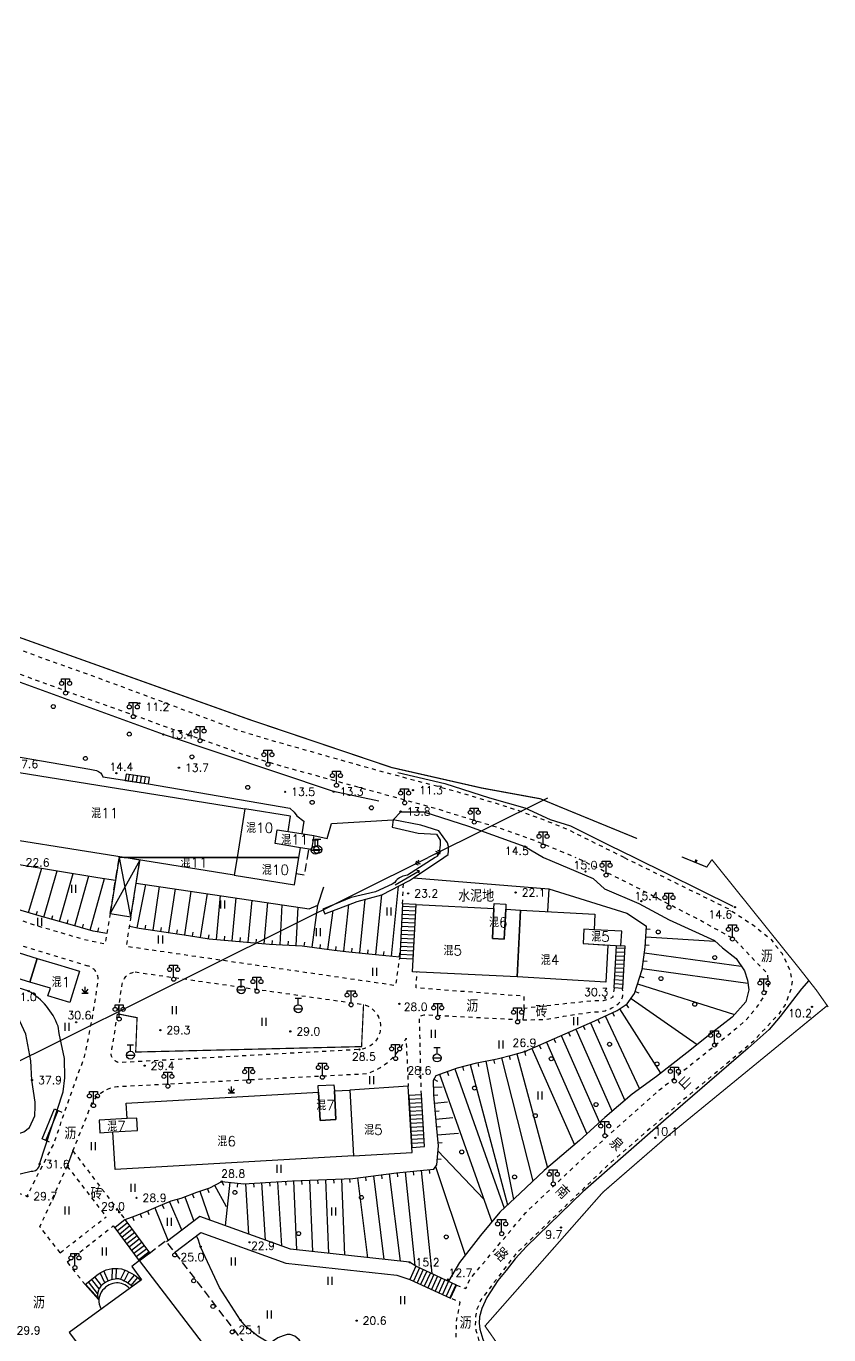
# Model space of a CAD drawing. Extents: x 115374 to 116875, y 149866 to 152432.
# Drawn here: x 116617.7 to 116818.2, y 150880.7 to 151207.8 of the extents above; entities that cross this region are included whole.
import ezdxf
from ezdxf.enums import TextEntityAlignment as Align

# ---------------------------------------------------------------- set-up
doc = ezdxf.new("R2010")
doc.units = 0
doc.header["$MEASUREMENT"] = 0
doc.header["$PDMODE"] = 32
doc.header["$PDSIZE"] = 0.3
for name, pattern in [('X3', [5, 4, -1]), ('X5', [3, 2, -1]), ('X6', [2, 1, -1])]:
    doc.linetypes.add(name, pattern=pattern)
doc.layers.get('0').update_dxf_attribs({"linetype": 'CONTINUOUS'})
for name, color, linetype in [('BOUND', 7, 'CONTINUOUS'), ('DLDW', 14, 'CONTINUOUS'), ('DLSS', 5, 'CONTINUOUS'), ('DMTZ', 5, 'CONTINUOUS'), ('GCD', 1, 'CONTINUOUS'), ('GXYZ', 2, 'CONTINUOUS'), ('JMD', 6, 'CONTINUOUS'), ('SXSS', 5, 'CONTINUOUS'), ('YZH', 2, 'CONTINUOUS'), ('ZBTZ', 5, 'CONTINUOUS')]:
    doc.layers.add(name, color=color, linetype=linetype)
doc.styles.add('HZ', font='rs.shx', dxfattribs={"bigfont": 'hztxt.shx'})
doc.linetypes.add('X17', pattern='A,9.4,[169,symbolx.shx,S=1,R=0,X=0,Y=0.15],0.6', length=10)
doc.linetypes.add('X18', pattern='A,9.4,[169,symbolx.shx,S=1,R=-90,X=0,Y=-0.15],0.6', length=10)
doc.linetypes.add('X33', pattern='A,2,[150,symbolx.shx,S=1,R=0,X=0,Y=1],1e-11', length=2)
doc.linetypes.add('X34', pattern='A,2,[150,symbolx.shx,S=1,R=0,X=0,Y=0],1e-11', length=2)
doc.linetypes.add('X35', pattern='A,2,[4,symbolt.shx,S=1,R=0,X=0,Y=0],2,[28,symbolt.shx,S=1,R=0,X=0,Y=0],1e-11', length=4)
doc.linetypes.add('X36', pattern='A,2,[4,symbolt.shx,S=1,R=180,X=0,Y=0],2,[28,symbolt.shx,S=1,R=180,X=0,Y=0],1e-11', length=4)
doc.linetypes.add('X4', pattern='A,0,-1e-09,[149,symbolx.shx,S=0.15,R=0,X=0,Y=0],-1.6', length=1.6)
doc.linetypes.add('X40', pattern='A,2,[150,symbolx.shx,S=1,R=0,X=0,Y=0],2,[151,symbolx.shx,S=1,R=0,X=0,Y=0],1e-11', length=4)

# ---------------------------------------------------------------- blocks, each defined once
blk = doc.blocks.new('GC097')
for p, q in [((-1, 2.92), (-1, 3.52)), ((-1, 3.52), (1, 3.52)), ((0, 0.52), (0, 3.52)), ((1, 3.52), (1, 2.92))]:
    blk.add_line(p, q)
for centre in [(-1, 2.42), (0.01, 0), (1, 2.42)]:
    blk.add_circle(centre, 0.5)
blk = doc.blocks.new('Ggjt')
for p, q in [((3.5, 0), (0, 0)), ((2.92, 0), (2.42, 0.5)), ((2.42, -0.5), (2.92, 0)), ((3.5, 0), (3, 0.5)), ((3, -0.5), (3.5, 0))]:
    blk.add_line(p, q)
blk = doc.blocks.new('GC133')
for p, q in [((-0.81, 2.59), (0.79, 2.59)), ((-0.01, 0.99), (-0.01, 2.59)), ((-1.01, -0.01), (0.99, -0.01))]:
    blk.add_line(p, q)
blk.add_circle((-0.01, -0.01), 1)
blk = doc.blocks.new('GC159')
blk.add_circle((0.73, 0.68), 0.5)
blk = doc.blocks.new('GC121')
for p, q in [((-0.5, -0.64), (-0.5, 1.36)), ((-0.5, -0.64), (-0.5, 0.86)), ((0.5, -0.64), (0.5, 1.36))]:
    blk.add_line(p, q)
blk = doc.blocks.new('GC124')
for p, q in [((0, -0.8), (-0.75, 0.2)), ((0, -0.8), (0, 0.8)), ((0, -0.8), (0.75, 0.2)), ((-0.8, -0.8), (0.75, -0.8)), ((0.8, -0.8), (0, -0.8))]:
    blk.add_line(p, q)
blk = doc.blocks.new('GC264')
at = {"linetype": 'Continuous'}
for p, q in [((0, 0), (7, 0)), ((7, 0), (6.5, 0.4)), ((7, 0), (6.5, -0.4))]:
    blk.add_line(p, q, dxfattribs=at)

msp = doc.modelspace()

# ---------------------------------------------------------------- linework, layer by layer
at = {"layer": 'BOUND', "linetype": 'Continuous', "flags": 128}
for points in [[(116642.44, 151019.29), (116648.21, 151018.41), (116648.45, 151019.98), (116642.68, 151020.87)], [(116640.92, 151000), (116638.67, 150985.98), (116643.83, 150985.16), (116646.1, 150999.36), (116642.12, 151000)], [(116640.92, 151000), (116640.95, 151000.19), (116642.12, 151000)], [(116711.71, 150988.43), (116711, 150974.86), (116714.38, 150974.68), (116715.1, 150988.25)], [(116767.24, 150977.92), (116766.66, 150967.29), (116764.57, 150967.4), (116765.15, 150978.03)], [(116717.16, 150927.75), (116716.41, 150940.68), (116713.26, 150940.49), (116714.01, 150927.57)], [(116648.58, 150901.22), (116642.37, 150909.54), (116639.8, 150907.41), (116645.92, 150899.21)], [(116725.19, 150893.16), (116715.02, 150897.85), (116713.5, 150894.56), (116723.67, 150889.87)]]:
    msp.add_lwpolyline(points, close=True, dxfattribs=at)
msp.add_lwpolyline([(116632.39, 150893.29), (116635.65, 150895.84, -0.211301), (116641.47, 150897.19, -0.113802), (116646.3, 150894.37), (116644.18, 150892.82, 0.097632), (116640.85, 150894.68, 0.165673), (116637.21, 150893.61, 0.369592), (116635.73, 150889.54)], format="xyb", close=True, dxfattribs=at)
at = {"layer": 'DLDW', "linetype": 'Continuous'}
for p, q in [((116621.66, 150929.67), (116624.78, 150937.17)), ((116622.58, 150929.29), (116625.7, 150936.79)), ((116624.78, 150937.17), (116626.63, 150936.4)), ((116623.51, 150928.9), (116621.66, 150929.67))]:
    msp.add_line(p, q, dxfattribs=at)
at = {"layer": 'DLSS', "linetype": 'X6', "flags": 128}
for points in [[(116767.1, 151000), (116752.9, 151007.02), (116747.57, 151009.2), (116740.76, 151011.69), (116735.83, 151013.29), (116724.81, 151016.57), (116704.86, 151021.92), (116690.43, 151026), (116679.12, 151029.2), (116671.17, 151031.6), (116639.48, 151043.48), (116607.12, 151055.11), (116604.64, 151056.3), (116603.33, 151057.22), (116598.76, 151060.88), (116597.44, 151062.8), (116595.43, 151066.34), (116594.51, 151068.43), (116593.46, 151071.93), (116589.26, 151086.29), (116571.21, 151154.25), (116569.46, 151165.74), (116566.82, 151200.4), (116566.86, 151203.34), (116567.04, 151205.19), (116567.85, 151207.13), (116568.5, 151207.81)], [(116582.25, 151074.28), (116585.15, 151073.48), (116588.21, 151072.96), (116588.33, 151072.55), (116590.81, 151063.72), (116591.72, 151061.8), (116592.74, 151060.57), (116593.96, 151058.29), (116595.22, 151056.56), (116597.1, 151054.8), (116599.81, 151052.57), (116603.51, 151050.5), (116624.8, 151042.67), (116672.16, 151025.72), (116681.96, 151022.76), (116720.09, 151012.28), (116736.61, 151007.19), (116738.98, 151006.36), (116747.27, 151003.32), (116747.38, 151003.22), (116755.02, 151000)], [(116725.19, 150893.16), (116727.54, 150892.25), (116728.64, 150894.74), (116742.46, 150911.23), (116756.64, 150924.7), (116775.89, 150941.94), (116794.99, 150957.24), (116797.39, 150959.19), (116800.18, 150962.58), (116802.47, 150965.96), (116803.17, 150967.96), (116802.97, 150970.95), (116800.06, 150973.84), (116794.69, 150979.55), (116785.22, 150984.73), (116767.25, 150994.03), (116755.02, 151000)], [(116767.1, 151000), (116793.03, 150987.24), (116799.35, 150983.07), (116803.61, 150979.71), (116806.51, 150975.98), (116808.48, 150971.75), (116809.04, 150969.04), (116808.71, 150967.02), (116807.26, 150963.19), (116805.66, 150960.86), (116799.22, 150953.94), (116782.24, 150939.77), (116763.36, 150923.46), (116740.01, 150900.96), (116731.29, 150889.46), (116730.28, 150887.08), (116729.97, 150885.26), (116729.82, 150882.99), (116730.04, 150881.83), (116733.65, 150869.01), (116735.37, 150861.99), (116734.96, 150850.33), (116735.24, 150846.33), (116736.47, 150841.23), (116738.68, 150836.32), (116740.62, 150833.44), (116750.18, 150819.97), (116757, 150810.99), (116773.26, 150788.8), (116780.63, 150780.7), (116781.83, 150781.59), (116784.62, 150777.81)], [(116638.67, 150985.98), (116637.36, 150978.35), (116632.18, 150979.48), (116620.37, 150982.93), (116592.52, 150992.18), (116593.22, 150995.47)], [(116711.71, 150988.43), (116711.91, 150993.45)], [(116643.83, 150985.16), (116642.65, 150977.87), (116710.05, 150968.07), (116711, 150974.86)], [(116742.06, 150962.31), (116742.1, 150965.33), (116715.09, 150967.42), (116715.3, 150971.41)], [(116764.57, 150967.4), (116764.46, 150966.75), (116764.34, 150965.85), (116764.22, 150965.12), (116763.53, 150964.68), (116761.85, 150964.22), (116759.18, 150964.19), (116742.06, 150962.31)], [(116716.41, 150940.68), (116715.94, 150960.29), (116716.5, 150960.56), (116717.07, 150960.73), (116741.79, 150959.45)], [(116629.35, 150926.7), (116642.37, 150909.54)], [(116626.18, 150901.23), (116621.11, 150907.71), (116627.91, 150922.83)], [(116627.91, 150922.83), (116637.65, 150910.2)], [(116626.18, 150901.23), (116637.65, 150910.2)], [(116627.95, 150898.93), (116639.42, 150907.91)], [(116639.42, 150907.91), (116639.8, 150907.41)], [(116632.39, 150893.29), (116627.97, 150898.94)], [(116654.35, 150825.75), (116658.58, 150820.72), (116666.99, 150825.96), (116670.64, 150828.07), (116676.1, 150831.21), (116680.01, 150833.21), (116681.56, 150833.83), (116684.12, 150834.68), (116688.38, 150835.23), (116689.88, 150835.22), (116697.12, 150835.41), (116701.82, 150835.51), (116710.32, 150835.76), (116722.83, 150836.15), (116726.64, 150836.38), (116727.87, 150836.98), (116728.58, 150837.79), (116729.5, 150839.75), (116729.83, 150841.2), (116730.03, 150860.33), (116728.97, 150865.32), (116726.1, 150874.97), (116725.06, 150878.39), (116725.21, 150884.04), (116726.07, 150888.89), (116723.67, 150889.87)]]:
    msp.add_lwpolyline(points, dxfattribs=at)
at = {"layer": 'DLSS', "linetype": 'X6', "elevation": 30.69, "flags": 128}
msp.add_lwpolyline([(116544.2, 151000), (116544.52, 150999.9), (116545.49, 150999.65), (116546.26, 150999.37), (116632.99, 150972.97)], dxfattribs=at)
at = {"layer": 'DLSS', "linetype": 'X6', "flags": 128}
for points in [[(116608.09, 150919.01), (116617.96, 150915.34), (116620.44, 150920.48), (116624.48, 150928.18), (116629.81, 150943.65), (116632.11, 150949.77), (116632.7, 150952.13), (116634.21, 150959.94), (116634.62, 150962.31), (116635.65, 150968.99, 0.38894), (116632.99, 150972.97)], [(116644.93, 150971.4), (116701.96, 150963.28, -0.838846), (116700.97, 150952.02), (116641.34, 150948.76, -0.567776), (116639.11, 150952.07), (116641.7, 150968.36, -0.347354), (116644.93, 150971.4)], [(116741.79, 150959.45), (116747.46, 150959.52), (116751.94, 150960.35), (116759.49, 150961.47, 0.228103), (116766.26, 150964.11, 0.180999), (116766.65, 150967.15), (116766.66, 150967.29)], [(116629.35, 150926.7), (116634.04, 150938.35, -0.256841), (116640.42, 150942.77), (116702.99, 150946.02, 0.202487), (116712.59, 150954.84), (116713.12, 150942.88, -4.156952)]]:
    msp.add_lwpolyline(points, format="xyb", dxfattribs=at)
at = {"layer": 'DLSS', "linetype": 'X3', "const_width": 0.3, "flags": 128}
msp.add_lwpolyline([(116640.51, 150960.94), (116645.38, 150959.98), (116645.04, 150951.39), (116701.47, 150952.75), (116701.96, 150963.28)], dxfattribs=at)
at = {"layer": 'DLSS', "linetype": 'X4', "flags": 128}
for points in [[(116742.06, 150962.31), (116741.79, 150959.45)], [(116629.35, 150926.7), (116627.91, 150922.83)]]:
    msp.add_lwpolyline(points, dxfattribs=at)
at = {"layer": 'DLSS', "linetype": 'Continuous', "elevation": 8, "flags": 128}
msp.add_lwpolyline([(116715.02, 150897.85), (116713.45, 150898.83), (116683.73, 150902.1), (116661.09, 150910.25), (116652.76, 150903.91)], dxfattribs=at)
at = {"layer": 'DLSS', "linetype": 'Continuous', "flags": 128}
msp.add_lwpolyline([(116654.76, 150901.3), (116661.32, 150906.3), (116682.52, 150898.6), (116710.24, 150895.61), (116713.5, 150894.56)], dxfattribs=at)
at = {"layer": 'DMTZ', "linetype": 'Continuous'}
for p, q in [((116618.29, 150986.24), (116621.56, 150997.34)), ((116622.13, 150985.12), (116625.46, 150996.7)), ((116625.97, 150984.01), (116629.44, 150996.05)), ((116629.82, 150982.92), (116633.3, 150995.42)), ((116633.67, 150981.85), (116637.28, 150994.79)), ((116645.42, 150982.46), (116647.59, 150993.26)), ((116649.37, 150981.85), (116651, 150992.76)), ((116653.32, 150981.25), (116654.96, 150992.17)), ((116657.28, 150980.66), (116658.92, 150991.58)), ((116708.98, 150975.36), (116710.73, 150992.84)), ((116661.23, 150980.04), (116662.96, 150990.98)), ((116665.2, 150979.53), (116666.19, 150990.5)), ((116669.18, 150979.18), (116670.15, 150989.92)), ((116673.16, 150978.82), (116674.11, 150989.33)), ((116677.15, 150978.46), (116678.08, 150988.74)), ((116681.14, 150978.2), (116681.66, 150988.21)), ((116689.11, 150977.58), (116690.54, 150988.09)), ((116697.05, 150976.57), (116698.28, 150988.25)), ((116701.02, 150976.16), (116702.39, 150989.58)), ((116705, 150975.76), (116706.52, 150990.67)), ((116620.21, 150985.68), (116620.49, 150986.64)), ((116624.05, 150984.57), (116624.33, 150985.53)), ((116685.13, 150977.99), (116685.63, 150987.62)), ((116693.07, 150977.04), (116694.4, 150986.75)), ((116627.89, 150983.46), (116628.17, 150984.42)), ((116631.75, 150982.38), (116632.02, 150983.35)), ((116635.62, 150981.41), (116635.81, 150982.4)), ((116647.39, 150982.14), (116647.54, 150983.13)), ((116651.35, 150981.55), (116651.49, 150982.54)), ((116655.3, 150980.96), (116655.45, 150981.94)), ((116772.6, 150982.19), (116773.6, 150982.13)), ((116659.26, 150980.35), (116659.41, 150981.34)), ((116663.21, 150979.73), (116663.36, 150980.72)), ((116667.19, 150979.35), (116667.28, 150980.35)), ((116671.17, 150979), (116671.26, 150979.99)), ((116675.16, 150978.64), (116675.25, 150979.63)), ((116679.14, 150978.3), (116679.19, 150979.3)), ((116683.14, 150978.1), (116683.19, 150979.09)), ((116687.13, 150977.85), (116687.26, 150978.84)), ((116691.09, 150977.31), (116691.23, 150978.3)), ((116772.48, 150980.19), (116789.74, 150979.14)), ((116695.06, 150976.78), (116695.16, 150977.78)), ((116699.03, 150976.36), (116699.14, 150977.36)), ((116703.01, 150975.96), (116703.11, 150976.95)), ((116706.99, 150975.56), (116707.09, 150976.55)), ((116710.97, 150975.16), (116711.07, 150976.15)), ((116772.13, 150976.21), (116796.31, 150972.86)), ((116772.36, 150978.2), (116773.35, 150978.13)), ((116771.58, 150972.25), (116797.99, 150968.59)), ((116771.85, 150974.23), (116772.84, 150974.09)), ((116770.42, 150968.42), (116794.67, 150960.8)), ((116771.02, 150970.33), (116771.97, 150970.03)), ((116769.82, 150966.52), (116770.77, 150966.22)), ((116765.89, 150962.18), (116776.16, 150946.12)), ((116767.58, 150963.26), (116768.12, 150962.42)), ((116768.82, 150964.81), (116785.3, 150953.26)), ((116758.69, 150958.72), (116767.23, 150939.27)), ((116760.51, 150959.55), (116760.94, 150958.64)), ((116762.32, 150960.4), (116770.9, 150942.2)), ((116764.13, 150961.25), (116764.55, 150960.35)), ((116751.36, 150955.51), (116760.91, 150933.77)), ((116753.19, 150956.31), (116753.6, 150955.39)), ((116755.03, 150957.11), (116764.06, 150936.54)), ((116756.86, 150957.92), (116757.26, 150957)), ((116744.04, 150952.29), (116754.63, 150928.17)), ((116745.87, 150953.09), (116746.27, 150952.18)), ((116747.7, 150953.9), (116757.78, 150930.95)), ((116749.53, 150954.7), (116749.93, 150953.79)), ((116732.49, 150949.14), (116739.39, 150914.5)), ((116734.45, 150949.53), (116734.64, 150948.55)), ((116736.4, 150949.98), (116744.27, 150919.08)), ((116738.34, 150950.47), (116738.58, 150949.5)), ((116740.27, 150950.98), (116747.93, 150922.48)), ((116742.2, 150951.5), (116742.46, 150950.53)), ((116720.97, 150945.84), (116734.02, 150908.97)), ((116722.86, 150946.5), (116723.19, 150945.56)), ((116724.74, 150947.17), (116737.06, 150912.37)), ((116726.66, 150947.74), (116726.91, 150946.77)), ((116728.59, 150948.25), (116737.93, 150913.16)), ((116730.53, 150948.75), (116730.72, 150947.77)), ((116719.46, 150942.63), (116721.59, 150942.66)), ((116719.56, 150944.59), (116720.43, 150944.1)), ((116719.5, 150940.63), (116720.49, 150940.72)), ((116719.67, 150938.64), (116722.9, 150938.93)), ((116719.85, 150936.64), (116720.85, 150936.73)), ((116720.03, 150934.65), (116724.28, 150935.03)), ((116720.21, 150932.66), (116721.21, 150932.75)), ((116720.39, 150930.67), (116725.65, 150931.15)), ((116720.55, 150926.68), (116732.02, 150914.62)), ((116720.58, 150928.68), (116721.57, 150928.77)), ((116719.98, 150922.78), (116727.36, 150900.62)), ((116720.39, 150924.69), (116721.38, 150924.61)), ((116688.47, 150919.38), (116689.2, 150901.5)), ((116690.47, 150919.47), (116690.51, 150918.47)), ((116692.47, 150919.55), (116693.22, 150901.05)), ((116694.47, 150919.63), (116694.51, 150918.63)), ((116696.47, 150919.71), (116697.24, 150900.61)), ((116698.47, 150919.79), (116698.51, 150918.79)), ((116700.46, 150919.97), (116702.92, 150899.99)), ((116702.44, 150920.21), (116702.56, 150919.22)), ((116704.43, 150920.46), (116707, 150899.54)), ((116706.41, 150920.7), (116706.53, 150919.71)), ((116708.4, 150920.95), (116711.09, 150899.09)), ((116710.38, 150921.19), (116710.48, 150920.19)), ((116712.37, 150921.39), (116714.77, 150898.01)), ((116714.36, 150921.6), (116714.46, 150920.6)), ((116716.35, 150921.8), (116718.99, 150896.02)), ((116718.34, 150922), (116718.44, 150921.01)), ((116661.07, 150916.59), (116663.53, 150909.37)), ((116662.96, 150917.24), (116663.29, 150916.29)), ((116664.77, 150918.09), (116667.63, 150912.76)), ((116666.53, 150919.03), (116667, 150918.15)), ((116668.52, 150918.84), (116667.43, 150907.97)), ((116670.51, 150918.64), (116670.41, 150917.65)), ((116672.5, 150918.51), (116673.26, 150905.87)), ((116674.5, 150918.63), (116674.55, 150917.63)), ((116676.49, 150918.75), (116677.35, 150904.39)), ((116678.49, 150918.87), (116678.55, 150917.87)), ((116680.48, 150918.99), (116681.45, 150902.92)), ((116682.48, 150919.11), (116682.54, 150918.11)), ((116684.48, 150919.22), (116685.18, 150901.94)), ((116686.48, 150919.3), (116686.52, 150918.3)), ((116651.67, 150913.21), (116652.06, 150912.29)), ((116653.51, 150913.99), (116656.55, 150906.79)), ((116655.41, 150914.6), (116655.7, 150913.65)), ((116657.31, 150915.23), (116659.56, 150909.09)), ((116659.19, 150915.92), (116659.53, 150914.98)), ((116644.26, 150910.2), (116644.59, 150909.25)), ((116646.12, 150910.92), (116646.5, 150910)), ((116647.97, 150911.68), (116648.35, 150910.75)), ((116649.82, 150912.44), (116653.18, 150904.23))]:
    msp.add_line(p, q, dxfattribs=at)
at = {"layer": 'DMTZ', "linetype": 'X36', "flags": 128}
msp.add_lwpolyline([(116705.82, 151014.11), (116694.49, 151016.48), (116651.96, 151030.76), (116610.66, 151045.75), (116605.23, 151047.96), (116599.94, 151050.36), (116592.6, 151053.32), (116588.2, 151055.85), (116587.68, 151056.83), (116582.25, 151074.28), (116581.57, 151075.26), (116576.43, 151079.3), (116572.37, 151082.24), (116567.82, 151085.55), (116561.52, 151090.47), (116559.31, 151092.86), (116554.53, 151099.03), (116553.87, 151099.51), (116551.76, 151099.83)], dxfattribs=at)
at = {"layer": 'DMTZ', "linetype": 'X35', "flags": 128}
msp.add_lwpolyline([(116599.13, 151025.89), (116599.65, 151027.9), (116633.58, 151022.06), (116635.26, 151021.79, -0.241033), (116636.82, 151020.22), (116648.21, 151018.41)], format="xyb", dxfattribs=at)
at = {"layer": 'DMTZ', "linetype": 'X33', "flags": 128}
for points in [[(116710.51, 151021.26), (116722.24, 151018.5), (116733.46, 151014.89), (116742.24, 151012.4), (116748.61, 151009.48), (116753.65, 151007.91), (116763.3, 151003.14), (116769.65, 151000)], [(116769.65, 151000), (116794.25, 150987.84)], [(116813.2, 150969.27), (116811.38, 150967.18), (116806.08, 150960.24), (116803.29, 150957.01), (116798.09, 150952.35), (116776.91, 150934.13), (116756.73, 150916.43), (116742.65, 150902.75), (116739.86, 150899.67), (116737.56, 150896.8), (116735.54, 150894.31), (116732.76, 150890), (116731.52, 150887.31), (116730.91, 150885.22), (116730.84, 150883.65), (116731.03, 150882.12), (116731.8, 150879.63), (116737.34, 150867.57)]]:
    msp.add_lwpolyline(points, dxfattribs=at)
at = {"layer": 'DMTZ', "linetype": 'X35', "flags": 128}
for points in [[(116648.21, 151018.41), (116683.51, 151012.36), (116684.61, 151011.32), (116685.29, 151010.44), (116687.06, 151009.1), (116686.56, 151005.97)], [(116709.35, 151009.43), (116711.25, 151011.42), (116717.02, 151011.46), (116728.15, 151007.86)], [(116689.51, 151005.49), (116692.9, 151004.73), (116693.96, 151008.55), (116709.35, 151009.43)], [(116728.15, 151007.86), (116742.23, 151002.78), (116746.89, 151000)], [(116605.3, 151000), (116635.55, 150995.05), (116640.02, 150994.38)], [(116714.42, 150994.92), (116748.29, 150992.21), (116767.7, 150986.08), (116772.64, 150982.82)], [(116645.18, 150993.62), (116688.42, 150987.21), (116690.58, 150988.11), (116692.06, 150992.66)]]:
    msp.add_lwpolyline(points, dxfattribs=at)
at = {"layer": 'DMTZ', "linetype": 'X35', "elevation": 8, "flags": 128}
msp.add_lwpolyline([(116746.89, 151000), (116759.36, 150994.77), (116762.13, 150992.22), (116770.72, 150988.55), (116778.34, 150984.46), (116789.61, 150979.26), (116791.68, 150977.47), (116795.06, 150974.75), (116797.11, 150971.65), (116797.88, 150969.33), (116798.26, 150966.93), (116797.43, 150963.91), (116794.04, 150960.1), (116788.87, 150956.1), (116782.74, 150951.22), (116775.12, 150945.31), (116769.04, 150940.83), (116762.27, 150934.99), (116755.89, 150929.25), (116747.12, 150921.78), (116741.13, 150916.09), (116736, 150911.4), (116731.19, 150905.51), (116725.91, 150898.78), (116723.19, 150894.08)], dxfattribs=at)
at = {"layer": 'DMTZ', "linetype": 'Continuous', "flags": 128}
for points, elevation in [([(116637.82, 150981), (116634.44, 150981.63), (116628.06, 150983.41), (116620.96, 150985.46), (116610.17, 150988.64), (116601.28, 150991.34), (116595.28, 150993.05)], 5), ([(116642.37, 150909.54), (116644.88, 150910.41), (116647.09, 150911.32), (116650.17, 150912.58), (116653.91, 150914.16), (116656.41, 150914.9), (116660.32, 150916.34), (116663.56, 150917.44), (116666.54, 150919.04), (116672.09, 150918.49), (116684.2, 150919.21), (116699.27, 150919.82), (116710.23, 150921.17), (116719.55, 150922.13), (116720.27, 150923.21), (116720.65, 150927.93), (116720.17, 150933.09), (116719.49, 150940.73), (116719.43, 150944.37), (116720.1, 150945.53), (116725.42, 150947.41), (116730.23, 150948.69), (116735.32, 150949.7), (116739.28, 150950.71), (116742.29, 150951.52), (116759.77, 150959.2), (116765.31, 150961.81), (116767.86, 150963.44), (116769.66, 150966.01), (116771.55, 150972.02), (116772.32, 150977.59), (116772.64, 150982.82)], 8)]:
    msp.add_lwpolyline(points, dxfattribs=dict(at, elevation=elevation))
msp.add_lwpolyline([(116643.46, 150982.86), (116645.92, 150982.36), (116658.2, 150980.52), (116663.42, 150979.7), (116678.46, 150978.34), (116686.64, 150977.92), (116694.62, 150976.83), (116698.28, 150976.44), (116705.78, 150975.68), (116711.01, 150975.15)], dxfattribs=at)
at = {"layer": 'DMTZ', "linetype": 'X36', "flags": 128}
msp.add_lwpolyline([(116583.02, 150933.54), (116583.46, 150932.06), (116584.05, 150930.98), (116584.82, 150929.97), (116585.93, 150928.93), (116599.62, 150921.95), (116608.09, 150919.01), (116618.92, 150921.58, 0.416333), (116621.05, 150923.39), (116626.92, 150941.43), (116627.31, 150944.95), (116627.25, 150949.74), (116625.95, 150956.03), (116625.64, 150957.87, 0.170336), (116618.31, 150966.62), (116605.15, 150970.65), (116605.01, 150970.9), (116605.02, 150971.27), (116605.39, 150972.58), (116605.36, 150973.09), (116605.22, 150974.03), (116604.82, 150975.68), (116604.35, 150976.97), (116603.61, 150978.31), (116602.91, 150978.62), (116601.75, 150978.79), (116598.81, 150978.79), (116596.8, 150978.62), (116595.7, 150977.94), (116594.18, 150977.09), (116591.78, 150975.34), (116590.32, 150974.01), (116586.24, 150961.56)], format="xyb", dxfattribs=at)
at = {"layer": 'DMTZ', "linetype": 'X34', "flags": 128}
msp.add_lwpolyline([(116593.24, 150937.49), (116595.88, 150935.17), (116602.42, 150931.9), (116609.38, 150929.79), (116610.89, 150929.56), (116613.28, 150930.11), (116617.08, 150931.48), (116618.51, 150932.54), (116619.82, 150935.48), (116619.95, 150937.76), (116619.94, 150938.88), (116619.13, 150944.38), (116618.88, 150949.23), (116617.62, 150955.87), (116614.66, 150962.2), (116609.6, 150965.99), (116605.17, 150967.68), (116600.77, 150967.76), (116596.62, 150965.57), (116593.83, 150962.66), (116592.33, 150958.38), (116591.11, 150952.96), (116590.45, 150947.28), (116590.82, 150942.38), (116591.47, 150939.91)], close=True, dxfattribs=at)
at = {"layer": 'DMTZ', "linetype": 'X40', "elevation": 3, "flags": 128}
msp.add_lwpolyline([(116655.71, 150830), (116661.44, 150834.5), (116663.12, 150835.79), (116663.67, 150836.34), (116663.8, 150836.79), (116663.8, 150837.33), (116663.65, 150838.04), (116663.03, 150839.73), (116662.98, 150840.83), (116665.16, 150843.05), (116671.28, 150847.54), (116676, 150851.2), (116693.32, 150863.78), (116693.69, 150864.6), (116693.3, 150866.34), (116691.56, 150869.68), (116688.16, 150875.92), (116686.23, 150878.99), (116685.84, 150879.49), (116684.76, 150880.4), (116683.66, 150880.76), (116682.89, 150880.78), (116681.89, 150880.48), (116680.53, 150879.94), (116679.44, 150879.2), (116678.64, 150878.81), (116678.07, 150878.88), (116675.52, 150880.35), (116672.63, 150882.7), (116671.21, 150884.41), (116666, 150892.55), (116661.27, 150902.73), (116660.71, 150904.35), (116660.27, 150905.49)], dxfattribs=at)
at = {"layer": 'GCD', "linetype": 'Continuous'}
for p in [(116645.96, 151038.54, 11.2), (116651.96, 151030.76, 13.43), (116640.21, 151021.09, 14.4), (116655.84, 151022.47, 13.72), (116682.37, 151016.44, 13.5), (116694.49, 151016.48, 13.34), (116714.31, 151016.84, 11.3), (116711.22, 151011.49, 13.83), (116742.23, 151002.78, 14.46), (116757.41, 150996.51, 14.99), (116739.96, 150991.26, 22.07), (116713.12, 150991.06, 23.2), (116771.38, 150989.1, 15.4), (116794.77, 150987.59, 14.6), (116618.31, 150966.62, 30.98), (116710.91, 150963.44, 28.02), (116762.33, 150964.93, 30.33), (116814, 150962.68, 10.2), (116630.17, 150958.83, 30.56), (116651.21, 150956.87, 29.33), (116683.67, 150956.55, 28.96), (116700.97, 150952.02, 28.46), (116742.29, 150951.52, 26.93), (116647.27, 150947.97, 29.36), (116619.13, 150944.38, 37.88), (116716.05, 150945.23, 28.57), (116774.87, 150929.95, 10.1), (116621.05, 150923.39, 31.65), (116666.54, 150919.04, 28.82), (116617.96, 150915.34, 29.74), (116645.24, 150914.94, 28.95), (116640.95, 150911.32, 29.03), (116751.3, 150907.53, 9.7), (116673.48, 150903.84, 22.86), (116661.27, 150902.73, 25.02), (116713.45, 150898.83, 15.16), (116723.02, 150894.55, 12.7), (116671.21, 150884.41, 25.1), (116700.23, 150884.25, 20.6)]:
    msp.add_point(p, dxfattribs=at)
at = {"layer": 'GXYZ', "linetype": 'Continuous'}
msp.add_lwpolyline([(116747.92, 151014.84), (116718.08, 151000)], dxfattribs=at)
at = {"layer": 'GXYZ', "linetype": 'Continuous', "elevation": 10.73, "flags": 128}
msp.add_lwpolyline([(116610.27, 150946.39), (116718.08, 151000)], dxfattribs=at)
at = {"layer": 'JMD', "linetype": 'Continuous', "flags": 128}
for points in [[(116642.12, 151000), (116602.32, 151006.38), (116603.82, 151015.7), (116610.14, 151014.69), (116610.7, 151018.16), (116607.99, 151018.6), (116608.61, 151022.47), (116672.32, 151012.22), (116670.35, 151000)], [(116670.35, 151000), (116685.79, 151000), (116686.2, 151002.46), (116679.86, 151003.51), (116680.41, 151006.96), (116683.11, 151006.53), (116683.73, 151010.39), (116672.32, 151012.22)], [(116680.41, 151006.96), (116683.11, 151006.53), (116689.51, 151005.49), (116688.95, 151002), (116686.2, 151002.46), (116679.86, 151003.51)], [(116670.35, 151000), (116669.64, 150995.59), (116642.12, 151000)], [(116670.35, 151000), (116669.64, 150995.59), (116684.7, 150993.18), (116685.79, 151000)], [(116715.1, 150988.25), (116734.52, 150987.23), (116734.14, 150979.76), (116737.09, 150979.61), (116737.47, 150987.07), (116741.2, 150986.87), (116740.32, 150970.23), (116714.21, 150971.4)], [(116737.54, 150988.35), (116737.47, 150987.07), (116737.09, 150979.61), (116734.14, 150979.76), (116734.52, 150987.23), (116734.59, 150988.5)], [(116741.2, 150986.87), (116759.76, 150985.89), (116759.55, 150981.96), (116757.03, 150982.1), (116756.83, 150978.48), (116763.03, 150978.14), (116762.53, 150968.85), (116740.32, 150970.23)], [(116766.46, 150981.58), (116759.55, 150981.96), (116757.03, 150982.1), (116756.83, 150978.48), (116766.26, 150977.97)], [(116609.77, 150978.08), (116620.44, 150974.81), (116618.6, 150968.83), (116607.94, 150972.11)], [(116630.97, 150971.64), (116628.56, 150963.74), (116623.1, 150965.41), (116623.74, 150967.35), (116618.6, 150968.83), (116620.44, 150974.81), (116625.52, 150973.31)], [(116694.58, 150943.22), (116694.67, 150941.67), (116695.08, 150934.52), (116691.14, 150934.29), (116690.74, 150941.39), (116690.64, 150943)], [(116713.12, 150942.88), (116698.52, 150941.89), (116699.48, 150925.47), (116714.09, 150926.32)], [(116698.52, 150941.89), (116699.48, 150925.47), (116639.89, 150921.99), (116639.36, 150931.42), (116645.52, 150931.77), (116645.34, 150934.9), (116642.91, 150934.76), (116642.69, 150938.63), (116690.74, 150941.39), (116691.14, 150934.29), (116695.08, 150934.52), (116694.67, 150941.67), (116698.52, 150941.89)], [(116645.34, 150934.9), (116642.91, 150934.76), (116635.9, 150934.37), (116636.07, 150931.23), (116639.36, 150931.42), (116645.52, 150931.77)], [(116645.3, 150837.38), (116648.38, 150839.79), (116650.52, 150837.05), (116650.39, 150836.95), (116655.32, 150830.51), (116663.41, 150836.71), (116659.47, 150841.86), (116689.33, 150864.74), (116683.55, 150872.28), (116685.57, 150873.84), (116683.06, 150877.12), (116670.38, 150867.41), (116645.98, 150899.26), (116644.04, 150897.79), (116646.46, 150894.49), (116628.43, 150881.25), (116639.24, 150867), (116620.18, 150852.5), (116613.99, 150847.8), (116612.4, 150846.59), (116629.18, 150824.42), (116639.24, 150832.08), (116645.63, 150836.95)]]:
    msp.add_lwpolyline(points, close=True, dxfattribs=at)
msp.add_lwpolyline([(116643.47, 150892.29, 0.106756), (116641.93, 150893.4, 0.117314), (116640.24, 150893.71, 0.11003), (116638.42, 150893.2, 0.096747), (116636.76, 150891.84, 0.155152), (116635.87, 150889.66, 0.138917), (116636.39, 150887.09)], format="xyb", dxfattribs=at)
at = {"layer": 'SXSS', "linetype": 'Continuous', "flags": 128}
for points in [[(116722.03, 151000), (116723.12, 151000.73), (116723.22, 151001.68), (116723.18, 151002.78), (116722.93, 151003.7), (116720.74, 151006.72), (116716.25, 151008.11), (116709.35, 151009.43), (116709.12, 151007.56)], [(116709.12, 151007.56), (116715.63, 151006.11), (116720.23, 151005.87), (116721.12, 151004.31), (116721.12, 151003.08), (116720.86, 151001.26), (116720.44, 151000.36), (116719.88, 151000)], [(116719.88, 151000), (116712.94, 150995.62), (116711.82, 150995.37), (116711.13, 150995.04), (116710.91, 150994.9), (116710.4, 150994.49), (116710.07, 150994.16), (116709.78, 150993.77), (116709.08, 150993.39), (116704.93, 150991.46), (116698.89, 150990.02), (116691.83, 150987.12), (116692.26, 150985.93), (116700.37, 150989.04), (116706.56, 150990.67), (116713.41, 150994.23), (116714.42, 150994.92), (116722.03, 151000)]]:
    msp.add_lwpolyline(points, dxfattribs=at)
at = {"layer": 'YZH', "linetype": 'Continuous'}
for p, q in [((116643.26, 151019.17), (116643.51, 151020.74)), ((116644.25, 151019.02), (116644.49, 151020.59)), ((116645.24, 151018.86), (116645.48, 151020.44)), ((116646.23, 151018.71), (116646.47, 151020.29)), ((116647.22, 151018.56), (116647.46, 151020.13)), ((116646.1, 150999.36), (116638.67, 150985.98)), ((116640.98, 151000), (116640.95, 151000.19)), ((116643.83, 150985.16), (116640.99, 151000)), ((116711.52, 150984.84), (116714.91, 150984.66)), ((116711.58, 150985.84), (116714.96, 150985.66)), ((116711.63, 150986.84), (116715.01, 150986.66)), ((116711.68, 150987.84), (116715.07, 150987.66)), ((116711.37, 150981.85), (116714.75, 150981.67)), ((116711.42, 150982.85), (116714.8, 150982.67)), ((116711.47, 150983.84), (116714.85, 150983.67)), ((116711.21, 150978.85), (116714.59, 150978.67)), ((116711.26, 150979.85), (116714.64, 150979.67)), ((116711.31, 150980.85), (116714.7, 150980.67)), ((116711.05, 150975.86), (116714.43, 150975.68)), ((116711.1, 150976.85), (116714.49, 150976.68)), ((116711.16, 150977.85), (116714.54, 150977.67)), ((116767.09, 150975.27), (116765.01, 150975.39)), ((116767.15, 150976.27), (116765.06, 150976.39)), ((116767.2, 150977.27), (116765.12, 150977.39)), ((116766.93, 150972.28), (116764.84, 150972.39)), ((116766.98, 150973.28), (116764.9, 150973.39)), ((116767.04, 150974.28), (116764.95, 150974.39)), ((116766.71, 150968.28), (116764.63, 150968.4)), ((116766.77, 150969.28), (116764.68, 150969.4)), ((116766.82, 150970.28), (116764.73, 150970.4)), ((116766.88, 150971.28), (116764.79, 150971.39)), ((116716.47, 150939.68), (116713.32, 150939.49)), ((116716.53, 150938.68), (116713.38, 150938.5)), ((116716.58, 150937.68), (116713.43, 150937.5)), ((116716.64, 150936.68), (116713.49, 150936.5)), ((116716.7, 150935.69), (116713.55, 150935.5)), ((116716.76, 150934.69), (116713.61, 150934.5)), ((116716.82, 150933.69), (116713.67, 150933.5)), ((116716.88, 150932.69), (116713.73, 150932.51)), ((116716.93, 150931.69), (116713.78, 150931.51)), ((116716.99, 150930.69), (116713.84, 150930.51)), ((116717.05, 150929.7), (116713.9, 150929.51)), ((116717.11, 150928.7), (116713.96, 150928.51)), ((116642.98, 150908.73), (116640.4, 150906.61)), ((116643.58, 150907.91), (116641, 150905.81)), ((116644.19, 150907.1), (116641.6, 150905.01)), ((116644.8, 150906.29), (116642.2, 150904.21)), ((116645.4, 150905.47), (116642.79, 150903.41)), ((116646.01, 150904.66), (116643.39, 150902.6)), ((116646.62, 150903.85), (116643.99, 150901.8)), ((116647.22, 150903.03), (116644.59, 150901)), ((116647.83, 150902.22), (116645.19, 150900.2)), ((116648.44, 150901.41), (116645.78, 150899.4)), ((116715.93, 150897.43), (116714.41, 150894.14)), ((116716.84, 150897.01), (116715.32, 150893.73)), ((116717.75, 150896.59), (116716.23, 150893.31)), ((116718.65, 150896.17), (116717.14, 150892.89)), ((116719.56, 150895.76), (116718.04, 150892.47)), ((116720.47, 150895.34), (116718.95, 150892.05)), ((116721.38, 150894.92), (116719.86, 150891.63)), ((116722.29, 150894.5), (116720.77, 150891.21)), ((116723.19, 150894.08), (116721.68, 150890.79)), ((116724.1, 150893.66), (116722.58, 150890.37)), ((116725.01, 150893.24), (116723.49, 150889.95))]:
    msp.add_line(p, q, dxfattribs=at)
at = {"layer": 'YZH', "linetype": 'X5'}
for p, q in [((116638.67, 150985.98), (116640.92, 151000)), ((116640.95, 151000.19), (116640.92, 151000)), ((116643.83, 150985.16), (116646.1, 150999.36))]:
    msp.add_line(p, q, dxfattribs=at)
at = {"layer": 'YZH', "linetype": 'X17', "elevation": 12.65}
for points in [[(116610.26, 151057.08, 0.3, 0.3, 0), (116673.39, 151034.52, 0.3, 0.3, 0), (116708.98, 151022.51, 0.3, 0.3, 0), (116731.51, 151017.38, 0.3, 0.3, 0), (116746.12, 151014.7, 0.3, 0.3, 0), (116751.21, 151012.59, 0.3, 0.3, 0), (116770.31, 151004.75, 0.3, 0.3, 0)], [(116781.45, 151000.18, 0.3, 0.3, 0), (116781.89, 151000, 0.3, 0.3, 0)]]:
    msp.add_lwpolyline(points, format="xyseb", dxfattribs=at)
at = {"layer": 'YZH', "linetype": 'Continuous', "flags": 128}
for points in [[(116642.44, 151019.29), (116648.21, 151018.41), (116648.45, 151019.98), (116642.68, 151020.87)], [(116711.71, 150988.43), (116711, 150974.86), (116714.38, 150974.68), (116715.1, 150988.25)], [(116767.24, 150977.92), (116766.66, 150967.29), (116764.57, 150967.4), (116765.15, 150978.03)], [(116717.16, 150927.75), (116716.41, 150940.68), (116713.26, 150940.49), (116714.01, 150927.57)], [(116648.58, 150901.22), (116642.37, 150909.54), (116639.8, 150907.41), (116645.92, 150899.21)], [(116638.18, 150894.17), (116637.06, 150896.67)], [(116639.19, 150894.52), (116639.25, 150897.27)], [(116640.2, 150894.68), (116640.25, 150897.32)], [(116641.25, 150894.55), (116642.4, 150896.86)], [(116642.17, 150894.15), (116643.31, 150896.45)], [(116725.19, 150893.16), (116715.02, 150897.85), (116713.5, 150894.56), (116723.67, 150889.87)], [(116635.63, 150889.84), (116632.46, 150893.35)], [(116635.53, 150891.03), (116633.25, 150893.96)], [(116635.88, 150892.22), (116634.04, 150894.58)], [(116636.49, 150893.06), (116634.83, 150895.19)], [(116637.31, 150893.68), (116636.17, 150896.19)], [(116643.05, 150893.65), (116644.74, 150895.62)], [(116643.87, 150893.07), (116645.55, 150895.03)]]:
    msp.add_lwpolyline(points, dxfattribs=at)
at = {"layer": 'YZH', "linetype": 'X5', "flags": 128}
for points in [[(116687.97, 151000), (116688.32, 151002.11)], [(116685.15, 150996.02), (116687.25, 150995.68), (116687.97, 151000)], [(116645.98, 150899.26), (116652.53, 150904.2), (116676.9, 150872.4)]]:
    msp.add_lwpolyline(points, dxfattribs=at)
at = {"layer": 'YZH', "linetype": 'X17', "flags": 128}
for points in [[(116781.89, 151000, 0.3, 0.3, 0), (116787.71, 150997.62, 0.3, 0.3, 0), (116788.99, 150999.49, 0.3, 0.3, 0)], [(116817.8, 150963, 0.3, 0.3, 0), (116815.08, 150966.87, 0.3, 0.3, 0), (116810.87, 150972.24, 0.3, 0.3, 0), (116788.99, 150999.49, 0, 0, 0)], [(116817.8, 150963, 0.3, 0.3, 0), (116777.46, 150929.97, 0.3, 0.3, 0), (116761.74, 150916.32, 0.3, 0.3, 0), (116732.31, 150882.91, 0.3, 0.3, 0), (116735.17, 150878.81, 0.3, 0.3, 0)]]:
    msp.add_lwpolyline(points, format="xyseb", dxfattribs=at)
at = {"layer": 'YZH', "const_width": 0.6, "flags": 128}
msp.add_lwpolyline([(116784.76, 150999.31), (116785.32, 150999.08)], dxfattribs=at)
at = {"layer": 'YZH', "linetype": 'X18', "const_width": 0.3}
msp.add_lwpolyline([(116817.8, 150963), (116818.05, 150962.68)], dxfattribs=at)
at = {"layer": 'YZH', "linetype": 'Continuous', "flags": 128}
msp.add_lwpolyline([(116632.39, 150893.29), (116635.65, 150895.84, -0.211301), (116641.47, 150897.19, -0.113802), (116646.3, 150894.37), (116644.18, 150892.82, 0.097632), (116640.85, 150894.68, 0.165673), (116637.21, 150893.61, 0.369592), (116635.73, 150889.54)], format="xyb", dxfattribs=at)
at = {"layer": 'YZH', "linetype": 'Continuous'}
for centre in [(116654.81, 150900.67), (116659.54, 150894.21), (116664.34, 150887.82), (116669.16, 150881.44)]:
    msp.add_circle(centre, 0.5, dxfattribs=at)
at = {"layer": 'ZBTZ', "linetype": 'X4', "flags": 128}
msp.add_lwpolyline([(116748.29, 150992.21), (116747.94, 150986.52)], dxfattribs=at)

# ---------------------------------------------------------------- block references
at = {"layer": 'DLDW', "linetype": 'Continuous'}
for p in [(116627.53, 151041.12, 11.08), (116644.44, 151035.23, 11.07), (116661.12, 151029.21, 10.85), (116678.07, 151023.3, 10.91), (116695.2, 151018.06, 10.73), (116712.23, 151013.68, 11.02), (116729.61, 151008.86, 11.52), (116746.8, 151002.88, 12), (116762.55, 150995.62, 12.4), (116778.26, 150987.56, 13.6), (116794.12, 150979.63, 14.81), (116654.52, 150969.59), (116675.34, 150966.58), (116801.99, 150966.2, 6.16), (116698.85, 150963.19), (116640.9, 150959.64), (116720.5, 150960.02), (116740.43, 150958.9), (116789.65, 150953.14, 11.96), (116709.97, 150949.76), (116653.08, 150942.86), (116673.27, 150944.03), (116691.67, 150945.09), (116779.62, 150944.13, 6.16), (116634.49, 150937.99), (116762.24, 150930.48, 11.42), (116749.36, 150918.41, 11.36), (116736.47, 150905.99, 11.32), (116629.86, 150897.5)]:
    msp.add_blockref('GC097', p, dxfattribs=at)
at = {"layer": 'GXYZ', "linetype": 'Continuous'}
for p in [(116689.92, 151001.87), (116690.52, 151002.02), (116671.43, 150966.97), (116685.67, 150962.23), (116643.74, 150950.62), (116720.35, 150949.95)]:
    msp.add_blockref('GC133', p, dxfattribs=at)
for rotation in [26.4396934766941, 206.439693476929]:
    msp.add_blockref('Ggjt', (116718.08, 151000), dxfattribs=dict(at, rotation=rotation))
at = {"layer": 'SXSS', "linetype": 'Continuous', "rotation": 30.32969819764339}
msp.add_blockref('GC264', (116709.84, 150993.15), dxfattribs=at)
at = {"layer": 'ZBTZ', "linetype": 'Continuous'}
for name, p in [('GC159', (116623.72, 151037.07)), ('GC159', (116642.72, 151030.17)), ('GC159', (116631.75, 151024.09)), ('GC159', (116658.35, 151024.49)), ('GC159', (116672.32, 151016.87)), ('GC159', (116688.4, 151013.11)), ('GC159', (116703.21, 151011.75)), ('GC121', (116629.57, 150991.85)), ('GC121', (116666.84, 150987.9)), ('GC121', (116621.09, 150983.6)), ('GC121', (116708.33, 150986.17)), ('GC121', (116690.73, 150981)), ('GC159', (116774.85, 150980.72)), ('GC121', (116651.28, 150979.17)), ('GC159', (116788.99, 150974.33)), ('GC121', (116704.76, 150971.04)), ('GC159', (116775.53, 150969.09)), ('GC124', (116632.38, 150966.87)), ('GC121', (116654.7, 150961.51)), ('GC159', (116783.99, 150962.64)), ('GC121', (116627.94, 150957.29)), ('GC121', (116677.11, 150958.62)), ('GC121', (116755.03, 150958.75)), ('GC121', (116719.47, 150955.6)), ('GC121', (116736.36, 150952.94)), ('GC159', (116762.69, 150952.66)), ('GC159', (116748.14, 150949.03)), ('GC159', (116774.54, 150947.73)), ('GC124', (116668.94, 150941.98)), ('GC121', (116704.06, 150943.97)), ('GC159', (116728.96, 150941.71)), ('GC121', (116746.05, 150940.15)), ('GC159', (116744.14, 150934.79)), ('GC159', (116759.32, 150937.58)), ('GC121', (116634.54, 150927.5)), ('GC159', (116725.77, 150925.74)), ('GC121', (116680.9, 150921.81)), ('GC159', (116738.95, 150919.48)), ('GC121', (116644.43, 150917.07)), ('GC159', (116669.09, 150915.61)), ('GC159', (116700.72, 150914.36)), ('GC121', (116627.96, 150911.4)), ('GC121', (116653.47, 150908.58)), ('GC121', (116694.55, 150911.18)), ('GC159', (116685.01, 150905.35)), ('GC159', (116721.88, 150904.51)), ('GC121', (116637.24, 150901.15)), ('GC121', (116669.49, 150898.65)), ('GC121', (116693.62, 150893.82)), ('GC121', (116711.81, 150888.98)), ('GC121', (116678.51, 150885.44))]:
    msp.add_blockref(name, p, dxfattribs=at)

# ---------------------------------------------------------------- texts
at = {"layer": 'DLSS', "linetype": 'Continuous', "style": 'HZ'}
for s, p in [('沥', (116802.71, 150975.43)), ('沥', (116729.15, 150963.03)), ('砖', (116746.43, 150961.71)), ('沥', (116628.71, 150931.17)), ('砖', (116635.24, 150916.16)), ('沥', (116620.87, 150888.87)), ('沥', (116727.46, 150883.82))]:
    msp.add_text(s, height=3, dxfattribs=at).set_placement(p, align=Align.MIDDLE)
for s, p in [('山', (116782.35, 150943.88)), ('泉', (116765.25, 150928.5)), ('南', (116751.76, 150916.55)), ('路', (116736.49, 150900.85))]:
    msp.add_text(s, height=3, rotation=314.6362, dxfattribs=at).set_placement(p, align=Align.MIDDLE)
at = {"layer": 'GCD', "linetype": 'Continuous', "style": 'HZ'}
for s, p in [('11.2', (116647.46, 151036.66, 11.16)), ('13.4', (116653.46, 151029.76, 13.43)), ('17.6', (116614.69, 151022.38, 17.58)), ('14.4', (116638.45, 151021.65, 14.38)), ('13.7', (116657.34, 151021.47, 13.72)), ('13.3', (116695.99, 151015.48, 13.34)), ('11.3', (116715.81, 151015.84, 11.27)), ('13.5', (116683.87, 151015.44, 13.5)), ('13.8', (116712.72, 151010.49, 13.83)), ('14.5', (116737.27, 151000.65, 14.46)), ('22.6', (116617.52, 150997.76, 22.64)), ('15.0', (116754.4, 150997.1, 14.99)), ('23.2', (116714.62, 150990.06, 23.2)), ('22.1', (116741.46, 150990.26, 22.07)), ('31.0', (116614.33, 150964.16, 30.98)), ('28.0', (116711.98, 150961.68, 28.02)), ('29.3', (116652.71, 150955.87, 29.33)), ('29.0', (116685.17, 150955.55, 28.96)), ('26.9', (116739.16, 150952.71, 26.93)), ('29.4', (116648.77, 150946.97, 29.36)), ('28.5', (116699.05, 150949.24, 28.46)), ('28.6', (116712.92, 150945.8, 28.57)), ('37.9', (116620.63, 150943.38, 37.88)), ('31.6', (116622.55, 150922.39, 31.65)), ('28.8', (116666.39, 150919.99, 28.82)), ('29.7', (116619.46, 150914.34, 29.74)), ('29.0', (116636.37, 150911.82, 29.03)), ('28.9', (116646.74, 150913.94, 28.95)), ('22.9', (116673.84, 150901.97, 22.86)), ('25.0', (116656.2, 150899.14, 25.02)), ('15.2', (116714.95, 150897.83, 15.16)), ('12.7', (116723.18, 150895.22, 12.7)), ('20.6', (116701.73, 150883.25, 20.6)), ('29.9', (116615.28, 150880.83, 29.92)), ('25.1', (116670.69, 150880.98, 25.1))]:
    msp.add_text(s, height=2, dxfattribs=at).set_placement(p)
for s, p in [('15.4', (116772.67, 150990.39, 15.43)), ('14.6', (116791.1, 150985.79, 14.6)), ('30.3', (116760.06, 150966.39, 30.33)), ('10.2', (116810.99, 150961.07, 10.2)), ('30.6', (116630.98, 150960.57, 30.56)), ('10.1', (116777.62, 150931.54, 10.1)), ('9.7', (116749.5, 150905.76, 9.7))]:
    msp.add_text(s, height=2, dxfattribs=at).set_placement(p, align=Align.MIDDLE)
at = {"layer": 'JMD', "linetype": 'Continuous', "style": 'HZ'}
for s, p in [('混11', (116637.32, 151011.23)), ('混10', (116676.01, 151007.53)), ('混11', (116684.77, 151004.59)), ('混11', (116659.63, 150998.89)), ('混10', (116679.94, 150997.04)), ('混6', (116735.62, 150983.91)), ('混5', (116761.16, 150980.34)), ('混5', (116724.25, 150976.89)), ('混4', (116748.55, 150974.5)), ('混1', (116626.37, 150969)), ('混7', (116692.46, 150938.23)), ('混7', (116640.26, 150932.95)), ('混5', (116704.43, 150932.06)), ('混6', (116667.77, 150929.21))]:
    msp.add_text(s, height=2.5, dxfattribs=at).set_placement(p, align=Align.MIDDLE)
at = {"layer": 'ZBTZ', "linetype": 'Continuous', "style": 'HZ'}
msp.add_text('水泥地', height=3, dxfattribs=at).set_placement((116730.1, 150990.59), align=Align.MIDDLE)

doc.saveas('drawing.dxf')
